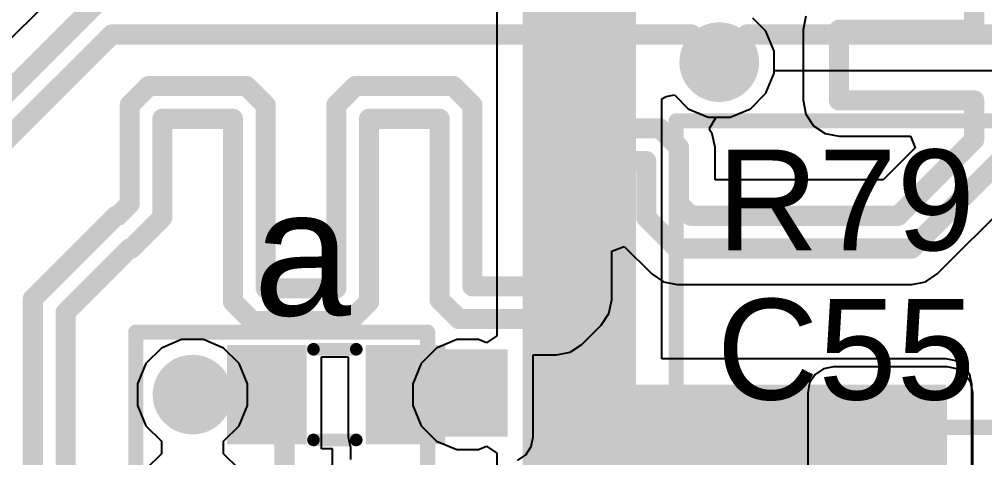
# Model space of a CAD drawing. Header units: millimetres. Extents: x 0 to 5423, y 0 to 5425.
# Drawn here: x 38.87 to 48.6, y 135.2 to 139.62 of the extents above; entities that cross this region are included whole.
import ezdxf

# ---------------------------------------------------------------- set-up
doc = ezdxf.new("R2010")
doc.units = ezdxf.units.MM
for name, color, linetype in [('BottomLayer', 5, 'Continuous'), ('BottomSolder', 6, 'Continuous'), ('TopLayer', 1, 'Continuous'), ('TopOverlay', 2, 'Continuous'), ('TopPaste', 8, 'Continuous'), ('TopSolder', 216, 'Continuous'), ('ViaHoleLayer', 16, 'Continuous')]:
    doc.layers.add(name, color=color, linetype=linetype)
doc.styles.add('Arial', font='', dxfattribs={"height": 0.2})
doc.styles.get('Arial').set_extended_font_data('Arial')

# ---------------------------------------------------------------- blocks, each defined once
blk = doc.blocks.new('IND_0603__1608_M_______74')
at = {"layer": 'TopLayer'}
for points in [[(-1, 0.4), (-0.4, 0.4), (-0.4, -0.4), (-1, -0.4)], [(0.4, 0.4), (1, 0.4), (1, -0.4), (0.4, -0.4)]]:
    blk.add_hatch(color=1, dxfattribs=at).paths.add_polyline_path(points)
at = {"layer": 'TopPaste'}
for points in [[(-1, 0.4), (-0.4, 0.4), (-0.4, -0.4), (-1, -0.4)], [(0.4, 0.4), (1, 0.4), (1, -0.4), (0.4, -0.4)]]:
    blk.add_hatch(color=8, dxfattribs=at).paths.add_polyline_path(points)
at = {"layer": 'TopSolder'}
for points in [[(-1.1016, 0.5016), (-0.2984, 0.5016), (-0.2984, -0.5016), (-1.1016, -0.5016)], [(0.2984, 0.5016), (1.1016, 0.5016), (1.1016, -0.5016), (0.2984, -0.5016)]]:
    blk.add_hatch(color=216, dxfattribs=at).paths.add_polyline_path(points)
at = {"layer": 'TopOverlay', "const_width": 0.127}
for points in [[(0.2286, 0.4572), (-0.2032, 0.4572)], [(0.2286, -0.4572), (-0.2032, -0.4572)]]:
    blk.add_lwpolyline(points, dxfattribs=at)
at = {"layer": 'TopOverlay', "const_width": 0.0635}
for points in [[(-0.2349, 0.4572, 1), (-0.1714, 0.4572, 1)], [(0.1968, 0.4572, 1), (0.2604, 0.4572, 1)], [(-0.2349, -0.4572, 1), (-0.1714, -0.4572, 1)], [(0.1968, -0.4572, 1), (0.2604, -0.4572, 1)]]:
    blk.add_lwpolyline(points, format="xyb", close=True, dxfattribs=at)

msp = doc.modelspace()

# ---------------------------------------------------------------- hatches: boundary and pattern name
at = {"layer": 'BottomLayer'}
for points in [[(45.085, 134.7978), (45.085, 144.3412), (43.942, 144.3412), (43.942, 134.7978)], [(48.2092, 135.9408), (43.942, 135.9408), (43.942, 134.7978), (48.2092, 134.7978)]]:
    msp.add_hatch(color=5, dxfattribs=at).paths.add_polyline_path(points)
h = msp.add_hatch(color=5, dxfattribs=at)
edge = h.paths.add_edge_path()
edge.add_arc((45.9232, 139.192), 0.3, 0, 360)
h = msp.add_hatch(color=5, dxfattribs=at)
edge = h.paths.add_edge_path()
edge.add_arc((40.615, 135.8392), 0.3, 0, 360)
h = msp.add_hatch(color=5, dxfattribs=at)
edge = h.paths.add_edge_path()
edge.add_arc((43.388, 135.8392), 0.3, 0, 360)
h = msp.add_hatch(color=5, dxfattribs=at)
edge = h.paths.add_edge_path()
edge.add_arc((47.6377, 135.3639), 0.3, 0, 360)
at = {"layer": 'BottomSolder'}
h = msp.add_hatch(color=6, dxfattribs=at)
edge = h.paths.add_edge_path()
edge.add_arc((45.9232, 139.192), 0.4016, 0, 360)
h = msp.add_hatch(color=6, dxfattribs=at)
edge = h.paths.add_edge_path()
edge.add_arc((40.615, 135.8392), 0.4016, 0, 360)
h = msp.add_hatch(color=6, dxfattribs=at)
edge = h.paths.add_edge_path()
edge.add_arc((43.388, 135.8392), 0.4016, 0, 360)
h = msp.add_hatch(color=6, dxfattribs=at)
edge = h.paths.add_edge_path()
edge.add_arc((47.6377, 135.3639), 0.4016, 0, 360)
at = {"layer": 'TopLayer'}
h = msp.add_hatch(color=1, dxfattribs=at)
edge = h.paths.add_edge_path()
edge.add_arc((45.9232, 139.192), 0.3, 0, 360)
for points in [[(42.4434, 135.4138), (43.7896, 135.4138), (43.7896, 136.2964), (42.4434, 136.2964)], [(47.0738, 135.8586), (47.0738, 130.2144), (48.2197, 130.2144), (48.2197, 135.8586)]]:
    msp.add_hatch(color=1, dxfattribs=at).paths.add_polyline_path(points)
h = msp.add_hatch(color=1, dxfattribs=at)
edge = h.paths.add_edge_path()
edge.add_arc((40.615, 135.8392), 0.3, 0, 360)
h = msp.add_hatch(color=1, dxfattribs=at)
edge = h.paths.add_edge_path()
edge.add_arc((43.388, 135.8392), 0.3, 0, 360)
h = msp.add_hatch(color=1, dxfattribs=at)
edge = h.paths.add_edge_path()
edge.add_arc((47.6377, 135.3639), 0.3, 0, 360)
at = {"layer": 'TopSolder'}
h = msp.add_hatch(color=216, dxfattribs=at)
edge = h.paths.add_edge_path()
edge.add_arc((45.9232, 139.192), 0.4016, 0, 360)
h = msp.add_hatch(color=216, dxfattribs=at)
edge = h.paths.add_edge_path()
edge.add_arc((40.615, 135.8392), 0.4016, 0, 360)
h = msp.add_hatch(color=216, dxfattribs=at)
edge = h.paths.add_edge_path()
edge.add_arc((43.388, 135.8392), 0.4016, 0, 360)
h = msp.add_hatch(color=216, dxfattribs=at)
edge = h.paths.add_edge_path()
edge.add_arc((47.6377, 135.3639), 0.4016, 0, 360)
at = {"layer": 'ViaHoleLayer'}
h = msp.add_hatch(color=16, dxfattribs=at)
edge = h.paths.add_edge_path()
edge.add_arc((45.9232, 139.192), 0.15, 0, 360)
h = msp.add_hatch(color=16, dxfattribs=at)
edge = h.paths.add_edge_path()
edge.add_arc((40.615, 135.8392), 0.15, 0, 360)
h = msp.add_hatch(color=16, dxfattribs=at)
edge = h.paths.add_edge_path()
edge.add_arc((43.388, 135.8392), 0.15, 0, 360)
h = msp.add_hatch(color=16, dxfattribs=at)
edge = h.paths.add_edge_path()
edge.add_arc((47.6377, 135.3639), 0.15, 0, 360)

# ---------------------------------------------------------------- linework, layer by layer
at = {"layer": 'BottomLayer'}
for p, q in [((43.683, 142.1383), (43.683, 136.431)), ((46.3929, 138.8782), (46.4772, 139.0818)), ((46.4772, 139.0818), (46.4772, 139.1088)), ((46.4772, 139.1088), (54.3683, 139.1088)), ((45.344, 138.8218), (45.3886, 138.8448)), ((45.3886, 138.8448), (45.471, 138.8608)), ((45.471, 138.8608), (45.6094, 138.7224)), ((46.237, 138.7224), (46.3929, 138.8782)), ((45.344, 136.1998), (45.344, 138.8218)), ((45.6094, 138.7224), (45.813, 138.638)), ((46.0334, 138.638), (46.237, 138.7224)), ((45.813, 138.638), (46.0334, 138.638)), ((43.683, 136.431), (43.5774, 136.3604)), ((40.3011, 136.3089), (40.1453, 136.153)), ((40.5048, 136.3932), (40.3011, 136.3089)), ((40.7251, 136.3932), (40.5048, 136.3932)), ((40.9288, 136.3089), (40.7251, 136.3932)), ((41.0846, 136.153), (40.9288, 136.3089)), ((43.0742, 136.3089), (42.9184, 136.153)), ((43.2778, 136.3932), (43.0742, 136.3089)), ((43.4982, 136.3932), (43.2778, 136.3932)), ((43.5774, 136.3604), (43.4982, 136.3932)), ((40.1453, 136.153), (40.061, 135.9494)), ((41.1689, 135.9494), (41.0846, 136.153)), ((42.9184, 136.153), (42.834, 135.9494)), ((48.2092, 136.1998), (45.344, 136.1998)), ((48.3083, 136.1801), (48.2092, 136.1998)), ((48.3923, 136.1239), (48.3083, 136.1801)), ((48.4485, 136.0399), (48.3923, 136.1239)), ((48.4682, 135.9408), (48.4485, 136.0399)), ((40.061, 135.9494), (40.061, 135.729)), ((41.1689, 135.729), (41.1689, 135.9494)), ((42.834, 135.9494), (42.834, 135.729)), ((48.4682, 134.7978), (48.4682, 135.9408)), ((40.061, 135.729), (40.1453, 135.5254)), ((41.0846, 135.5254), (41.1689, 135.729)), ((42.834, 135.729), (42.9184, 135.5254)), ((40.1453, 135.5254), (40.3011, 135.3696)), ((40.9288, 135.3696), (41.0846, 135.5254)), ((42.9184, 135.5254), (43.0742, 135.3696)), ((40.3011, 135.3696), (40.3017, 135.3693)), ((40.3017, 135.3693), (40.3017, 135.2423)), ((40.9282, 135.3693), (40.9288, 135.3696)), ((40.9282, 135.2423), (40.9282, 135.3693)), ((43.0742, 135.3696), (43.2778, 135.2852)), ((40.3011, 135.2421), (40.1453, 135.0862)), ((40.3017, 135.2423), (40.3011, 135.2421)), ((40.9288, 135.2421), (40.9282, 135.2423)), ((41.0846, 135.0862), (40.9288, 135.2421)), ((43.2778, 135.2852), (43.4982, 135.2852)), ((43.4982, 135.2852), (43.5774, 135.318)), ((43.5774, 135.318), (43.683, 135.2475)), ((43.683, 135.2475), (43.683, 134.7978))]:
    msp.add_line(p, q, dxfattribs=at)
at = {"layer": 'BottomLayer', "const_width": 0.2032}
for points in [[(45.9232, 139.192), (46.2026, 139.4714)], [(46.2026, 139.4714), (54.3683, 139.4714)]]:
    msp.add_lwpolyline(points, dxfattribs=at)
at = {"layer": 'BottomLayer', "const_width": 0.1016}
for points in [[(46.1518, 139.4714, 1), (46.2534, 139.4714, 1)], [(46.1518, 139.4714, 1), (46.2534, 139.4714, 1)], [(45.8724, 139.192, 1), (45.974, 139.192, 1)]]:
    msp.add_lwpolyline(points, format="xyb", close=True, dxfattribs=at)
at = {"layer": 'TopLayer'}
for p, q in [((39.4087, 140.058), (37.8944, 138.5438)), ((46.3929, 139.5058), (46.2622, 139.6365)), ((46.7959, 139.6572), (46.7683, 139.5184)), ((46.4772, 139.3022), (46.3929, 139.5058)), ((46.7683, 139.5184), (46.7683, 138.8072)), ((46.4772, 139.0818), (46.4772, 139.3022)), ((46.3929, 138.8782), (46.4772, 139.0818)), ((46.237, 138.7224), (46.3929, 138.8782)), ((46.7683, 138.8072), (46.7959, 138.6685)), ((46.0334, 138.638), (46.237, 138.7224)), ((46.7959, 138.6685), (46.8744, 138.5508)), ((45.8294, 138.5298), (45.8934, 138.638)), ((45.8934, 138.638), (46.0334, 138.638)), ((46.8744, 138.5508), (46.9921, 138.4722)), ((45.8255, 138.511), (45.8294, 138.5298)), ((45.8532, 138.4697), (45.8255, 138.511)), ((45.8808, 138.3309), (45.8532, 138.4697)), ((46.9921, 138.4722), (47.1308, 138.4446)), ((47.1308, 138.4446), (47.85, 138.4446)), ((47.85, 138.4446), (47.8986, 138.3273)), ((45.8808, 138.0052), (45.8808, 138.3309)), ((45.8808, 138.3309), (45.8808, 138.3309)), ((47.8986, 138.3273), (47.5764, 138.0052)), ((47.5764, 138.0052), (45.8808, 138.0052)), ((48.1198, 137.056), (49.0794, 138.0157)), ((44.8394, 137.2846), (44.9664, 137.3338)), ((44.8394, 136.7947), (44.8394, 137.2846)), ((44.9664, 137.3338), (45.2441, 137.056)), ((45.2441, 137.056), (45.2441, 137.056)), ((45.2441, 137.056), (45.3617, 136.9774)), ((48.0021, 136.9774), (48.1198, 137.056)), ((45.3617, 136.9774), (45.5005, 136.9498)), ((45.5005, 136.9498), (45.5005, 136.9498)), ((45.5005, 136.9498), (47.8634, 136.9498)), ((47.8634, 136.9498), (48.0021, 136.9774)), ((47.8634, 136.9498), (47.8634, 136.9498)), ((44.8118, 136.6559), (44.8394, 136.7946)), ((44.8394, 136.7946), (44.8394, 136.7947)), ((44.7332, 136.5383), (44.8118, 136.6559)), ((44.5397, 136.3448), (44.7332, 136.5383)), ((44.7332, 136.5383), (44.7332, 136.5383)), ((44.4221, 136.2662), (44.5397, 136.3448)), ((41.9164, 135.2931), (41.9164, 136.2188)), ((41.9164, 136.2188), (42.1844, 136.2188)), ((42.1844, 136.2188), (42.1844, 135.4138)), ((44.0486, 135.4138), (44.0486, 136.2386)), ((44.0486, 136.2386), (44.2834, 136.2386)), ((44.2834, 136.2386), (44.4221, 136.2662)), ((44.2834, 136.2386), (44.2834, 136.2386)), ((47.0738, 136.1176), (46.9747, 136.0978)), ((48.2197, 136.1176), (47.0738, 136.1176)), ((48.3188, 136.0978), (48.2197, 136.1176)), ((46.8907, 136.0417), (46.8346, 135.9577)), ((46.9747, 136.0978), (46.8907, 136.0417)), ((48.4028, 136.0417), (48.3188, 136.0978)), ((48.4589, 135.9577), (48.4028, 136.0417)), ((46.8346, 135.9577), (46.8149, 135.8586)), ((48.4786, 135.8586), (48.4589, 135.9577)), ((46.8149, 135.8586), (46.8149, 130.7477)), ((48.4786, 131.3907), (48.4786, 135.8586)), ((42.1844, 135.4138), (42.2041, 135.3147)), ((44.0289, 135.3147), (44.0486, 135.4138)), ((42.0243, 135.2931), (41.9164, 135.2931)), ((42.0243, 134.4396), (42.0243, 135.2931)), ((42.2041, 135.3147), (42.2084, 135.3083)), ((42.2084, 135.3083), (42.2084, 135.1852)), ((43.9727, 135.2307), (44.0289, 135.3147)), ((43.8887, 135.1745), (43.9727, 135.2307))]:
    msp.add_line(p, q, dxfattribs=at)
for points, const_width in [([(48.4928, 139.5184), (48.4928, 139.8838)], 0.2032), ([(38.1508, 138.2874), (39.665, 139.8016)], 0.2032), ([(47.1308, 139.5184), (48.4928, 139.5184)], 0.2032), ([(47.1308, 138.8072), (47.1308, 139.5184)], 0.2032), ([(38.481, 138.1506), (39.8018, 139.4714)], 0.2032), ([(39.8018, 139.4714), (45.6438, 139.4714)], 0.2032), ([(45.6438, 139.4714), (45.9232, 139.192)], 0.2032), ([(39.981, 138.7574), (40.1744, 138.9508)], 0.2032), ([(40.1744, 138.9508), (41.1592, 138.9508)], 0.2032), ([(41.1592, 138.9508), (41.3526, 138.7574)], 0.2032), ([(42.0638, 138.7574), (42.2572, 138.9508)], 0.2032), ([(42.2572, 138.9508), (43.242, 138.9508)], 0.2032), ([(43.242, 138.9508), (43.4354, 138.7574)], 0.2032), ([(39.981, 137.7616), (39.981, 138.7574)], 0.2032), ([(41.3526, 136.9115), (41.3526, 138.7574)], 0.2032), ([(42.0638, 136.9115), (42.0638, 138.7574)], 0.2032), ([(43.4354, 136.9314), (43.4354, 138.7574)], 0.2032), ([(47.1308, 138.8072), (48.4928, 138.8072)], 0.2032), ([(48.4928, 138.7056), (48.4928, 138.8072)], 0.2032), ([(48.4928, 138.4088), (48.4928, 138.7056)], 0.2032), ([(40.3112, 138.6206), (41.0224, 138.6206)], 0.2032), ([(40.3112, 137.6249), (40.3112, 138.6206)], 0.2032), ([(41.0224, 136.7748), (41.0224, 138.6206)], 0.2032), ([(42.394, 138.6206), (43.1052, 138.6206)], 0.2032), ([(42.394, 136.7748), (42.394, 138.6206)], 0.2032), ([(43.1052, 136.7946), (43.1052, 138.6206)], 0.2032), ([(44.1466, 138.3309), (44.34, 138.5244)], 0.2032), ([(44.34, 138.5244), (45.3248, 138.5244)], 0.2032), ([(45.3248, 138.5244), (45.5182, 138.3309)], 0.2032), ([(47.7266, 137.6426), (48.4928, 138.4088)], 0.2032), ([(44.1466, 136.9314), (44.1466, 138.3309)], 0.2032), ([(45.5182, 137.7616), (45.5182, 138.3309)], 0.2032), ([(47.8634, 137.3124), (48.823, 138.272)], 0.2032), ([(44.4768, 138.1942), (45.188, 138.1942)], 0.2032), ([(44.4768, 136.7946), (44.4768, 138.1942)], 0.2032), ([(45.188, 137.6249), (45.188, 138.1942)], 0.2032), ([(39.862, 137.6426), (39.981, 137.7616)], 0.2032), ([(45.5182, 137.7616), (45.6372, 137.6426)], 0.2032), ([(39.6636, 137.4634), (39.8428, 137.6426)], 0.2032), ([(39.8428, 137.6426), (39.862, 137.6426)], 0.2032), ([(39.9987, 137.3124), (40.3112, 137.6249)], 0.2032), ([(45.188, 137.6249), (45.5005, 137.3124)], 0.2032), ([(45.6372, 137.6426), (46.5908, 137.6426)], 0.2032), ([(46.5908, 137.6426), (47.7266, 137.6426)], 0.2032), ([(39.0062, 136.806), (39.6636, 137.4634)], 0.2032), ([(39.6636, 137.4634), (39.6636, 137.4634)], 0.2032), ([(39.6636, 136.9964), (39.9796, 137.3124)], 0.2032), ([(39.9796, 137.3124), (39.9987, 137.3124)], 0.2032), ([(45.5005, 137.3124), (46.5908, 137.3124)], 0.2032), ([(46.5908, 137.3124), (47.8634, 137.3124)], 0.2032), ([(39.3364, 136.6692), (39.6636, 136.9964)], 0.2032), ([(41.3526, 136.9115), (42.0638, 136.9115)], 0.2032), ([(43.4354, 136.9314), (44.1466, 136.9314)], 0.2032), ([(39.0062, 131.5708), (39.0062, 136.806)], 0.2032), ([(43.1052, 136.7946), (43.2986, 136.6012)], 0.2032), ([(44.2834, 136.6012), (44.4768, 136.7946)], 0.2032), ([(41.0224, 136.7748), (41.2158, 136.5813)], 0.2032), ([(42.2006, 136.5813), (42.394, 136.7748)], 0.2032), ([(39.3364, 131.7076), (39.3364, 136.6692)], 0.2032), ([(43.2986, 136.6012), (44.2834, 136.6012)], 0.2032), ([(41.2158, 136.5813), (42.2006, 136.5813)], 0.2032), ([(43.388, 135.8392), (43.434, 135.8392)], 0.635), ([(42.743, 135.8586), (42.7624, 135.8392)], 0.508), ([(40.615, 135.8392), (41.3624, 135.8392)], 0.2032), ([(41.3624, 135.8392), (41.5417, 135.6599)], 0.2032), ([(41.5417, 134.8594), (41.5417, 135.6599)], 0.2032)]:
    msp.add_lwpolyline(points, dxfattribs=dict(at, const_width=const_width))
for points, const_width in [([(47.08, 139.5184, 1), (47.1816, 139.5184, 1)], 0.1016), ([(47.08, 139.5184, 1), (47.1816, 139.5184, 1)], 0.1016), ([(48.442, 139.5184, 1), (48.5436, 139.5184, 1)], 0.1016), ([(48.442, 139.5184, 1), (48.5436, 139.5184, 1)], 0.1016), ([(39.751, 139.4714, 1), (39.8526, 139.4714, 1)], 0.1016), ([(39.751, 139.4714, 1), (39.8526, 139.4714, 1)], 0.1016), ([(45.593, 139.4714, 1), (45.6946, 139.4714, 1)], 0.1016), ([(45.593, 139.4714, 1), (45.6946, 139.4714, 1)], 0.1016), ([(45.8724, 139.192, 1), (45.974, 139.192, 1)], 0.1016), ([(40.1236, 138.9508, 1), (40.2252, 138.9508, 1)], 0.1016), ([(40.1236, 138.9508, 1), (40.2252, 138.9508, 1)], 0.1016), ([(41.1084, 138.9508, 1), (41.21, 138.9508, 1)], 0.1016), ([(41.1084, 138.9508, 1), (41.21, 138.9508, 1)], 0.1016), ([(42.2064, 138.9508, 1), (42.308, 138.9508, 1)], 0.1016), ([(42.2064, 138.9508, 1), (42.308, 138.9508, 1)], 0.1016), ([(43.1912, 138.9508, 1), (43.2928, 138.9508, 1)], 0.1016), ([(43.1912, 138.9508, 1), (43.2928, 138.9508, 1)], 0.1016), ([(39.9302, 138.7574, 1), (40.0318, 138.7574, 1)], 0.1016), ([(39.9302, 138.7574, 1), (40.0318, 138.7574, 1)], 0.1016), ([(41.3018, 138.7574, 1), (41.4034, 138.7574, 1)], 0.1016), ([(41.3018, 138.7574, 1), (41.4034, 138.7574, 1)], 0.1016), ([(42.013, 138.7574, 1), (42.1146, 138.7574, 1)], 0.1016), ([(42.013, 138.7574, 1), (42.1146, 138.7574, 1)], 0.1016), ([(43.3846, 138.7574, 1), (43.4862, 138.7574, 1)], 0.1016), ([(43.3846, 138.7574, 1), (43.4862, 138.7574, 1)], 0.1016), ([(47.08, 138.8072, 1), (47.1816, 138.8072, 1)], 0.1016), ([(47.08, 138.8072, 1), (47.1816, 138.8072, 1)], 0.1016), ([(48.442, 138.8072, 1), (48.5436, 138.8072, 1)], 0.1016), ([(48.442, 138.8072, 1), (48.5436, 138.8072, 1)], 0.1016), ([(48.442, 138.7056, 1), (48.5436, 138.7056, 1)], 0.1016), ([(48.442, 138.7056, 1), (48.5436, 138.7056, 1)], 0.1016), ([(40.2604, 138.6206, 1), (40.362, 138.6206, 1)], 0.1016), ([(40.2604, 138.6206, 1), (40.362, 138.6206, 1)], 0.1016), ([(40.9716, 138.6206, 1), (41.0732, 138.6206, 1)], 0.1016), ([(40.9716, 138.6206, 1), (41.0732, 138.6206, 1)], 0.1016), ([(42.3432, 138.6206, 1), (42.4448, 138.6206, 1)], 0.1016), ([(42.3432, 138.6206, 1), (42.4448, 138.6206, 1)], 0.1016), ([(43.0544, 138.6206, 1), (43.156, 138.6206, 1)], 0.1016), ([(43.0544, 138.6206, 1), (43.156, 138.6206, 1)], 0.1016), ([(44.2892, 138.5244, 1), (44.3908, 138.5244, 1)], 0.1016), ([(44.2892, 138.5244, 1), (44.3908, 138.5244, 1)], 0.1016), ([(45.274, 138.5244, 1), (45.3756, 138.5244, 1)], 0.1016), ([(45.274, 138.5244, 1), (45.3756, 138.5244, 1)], 0.1016), ([(48.442, 138.4088, 1), (48.5436, 138.4088, 1)], 0.1016), ([(48.442, 138.4088, 1), (48.5436, 138.4088, 1)], 0.1016), ([(44.0958, 138.3309, 1), (44.1974, 138.3309, 1)], 0.1016), ([(44.0958, 138.3309, 1), (44.1974, 138.3309, 1)], 0.1016), ([(45.4674, 138.3309, 1), (45.569, 138.3309, 1)], 0.1016), ([(45.4674, 138.3309, 1), (45.569, 138.3309, 1)], 0.1016), ([(44.426, 138.1942, 1), (44.5276, 138.1942, 1)], 0.1016), ([(44.426, 138.1942, 1), (44.5276, 138.1942, 1)], 0.1016), ([(45.1372, 138.1942, 1), (45.2388, 138.1942, 1)], 0.1016), ([(45.1372, 138.1942, 1), (45.2388, 138.1942, 1)], 0.1016), ([(39.9302, 137.7616, 1), (40.0318, 137.7616, 1)], 0.1016), ([(39.9302, 137.7616, 1), (40.0318, 137.7616, 1)], 0.1016), ([(45.4674, 137.7616, 1), (45.569, 137.7616, 1)], 0.1016), ([(45.4674, 137.7616, 1), (45.569, 137.7616, 1)], 0.1016), ([(39.792, 137.6426, 1), (39.8936, 137.6426, 1)], 0.1016), ([(39.792, 137.6426, 1), (39.8936, 137.6426, 1)], 0.1016), ([(39.8112, 137.6426, 1), (39.9128, 137.6426, 1)], 0.1016), ([(39.8112, 137.6426, 1), (39.9128, 137.6426, 1)], 0.1016), ([(40.2604, 137.6249, 1), (40.362, 137.6249, 1)], 0.1016), ([(40.2604, 137.6249, 1), (40.362, 137.6249, 1)], 0.1016), ([(45.1372, 137.6249, 1), (45.2388, 137.6249, 1)], 0.1016), ([(45.1372, 137.6249, 1), (45.2388, 137.6249, 1)], 0.1016), ([(45.5864, 137.6426, 1), (45.688, 137.6426, 1)], 0.1016), ([(45.5864, 137.6426, 1), (45.688, 137.6426, 1)], 0.1016), ([(46.54, 137.6426, 1), (46.6416, 137.6426, 1)], 0.1016), ([(46.54, 137.6426, 1), (46.6416, 137.6426, 1)], 0.1016), ([(47.6758, 137.6426, 1), (47.7774, 137.6426, 1)], 0.1016), ([(47.6758, 137.6426, 1), (47.7774, 137.6426, 1)], 0.1016), ([(39.6128, 137.4634, 1), (39.7144, 137.4634, 1)], 0.1016), ([(39.6128, 137.4634, 1), (39.7144, 137.4634, 1)], 0.1016), ([(39.6128, 137.4634, 1), (39.7144, 137.4634, 1)], 0.1016), ([(39.6128, 137.4634, 1), (39.7144, 137.4634, 1)], 0.1016), ([(39.9288, 137.3124, 1), (40.0304, 137.3124, 1)], 0.1016), ([(39.9288, 137.3124, 1), (40.0304, 137.3124, 1)], 0.1016), ([(39.9479, 137.3124, 1), (40.0495, 137.3124, 1)], 0.1016), ([(39.9479, 137.3124, 1), (40.0495, 137.3124, 1)], 0.1016), ([(45.4497, 137.3124, 1), (45.5513, 137.3124, 1)], 0.1016), ([(45.4497, 137.3124, 1), (45.5513, 137.3124, 1)], 0.1016), ([(46.54, 137.3124, 1), (46.6416, 137.3124, 1)], 0.1016), ([(46.54, 137.3124, 1), (46.6416, 137.3124, 1)], 0.1016), ([(47.8126, 137.3124, 1), (47.9142, 137.3124, 1)], 0.1016), ([(47.8126, 137.3124, 1), (47.9142, 137.3124, 1)], 0.1016), ([(39.6128, 136.9964, 1), (39.7144, 136.9964, 1)], 0.1016), ([(39.6128, 136.9964, 1), (39.7144, 136.9964, 1)], 0.1016), ([(41.3018, 136.9115, 1), (41.4034, 136.9115, 1)], 0.1016), ([(41.3018, 136.9115, 1), (41.4034, 136.9115, 1)], 0.1016), ([(42.013, 136.9115, 1), (42.1146, 136.9115, 1)], 0.1016), ([(42.013, 136.9115, 1), (42.1146, 136.9115, 1)], 0.1016), ([(43.3846, 136.9314, 1), (43.4862, 136.9314, 1)], 0.1016), ([(43.3846, 136.9314, 1), (43.4862, 136.9314, 1)], 0.1016), ([(44.0958, 136.9314, 1), (44.1974, 136.9314, 1)], 0.1016), ([(44.0958, 136.9314, 1), (44.1974, 136.9314, 1)], 0.1016), ([(38.9554, 136.806, 1), (39.057, 136.806, 1)], 0.1016), ([(38.9554, 136.806, 1), (39.057, 136.806, 1)], 0.1016), ([(43.0544, 136.7946, 1), (43.156, 136.7946, 1)], 0.1016), ([(43.0544, 136.7946, 1), (43.156, 136.7946, 1)], 0.1016), ([(44.426, 136.7946, 1), (44.5276, 136.7946, 1)], 0.1016), ([(44.426, 136.7946, 1), (44.5276, 136.7946, 1)], 0.1016), ([(40.9716, 136.7748, 1), (41.0732, 136.7748, 1)], 0.1016), ([(40.9716, 136.7748, 1), (41.0732, 136.7748, 1)], 0.1016), ([(42.3432, 136.7748, 1), (42.4448, 136.7748, 1)], 0.1016), ([(42.3432, 136.7748, 1), (42.4448, 136.7748, 1)], 0.1016), ([(39.2856, 136.6692, 1), (39.3872, 136.6692, 1)], 0.1016), ([(39.2856, 136.6692, 1), (39.3872, 136.6692, 1)], 0.1016), ([(43.2478, 136.6012, 1), (43.3494, 136.6012, 1)], 0.1016), ([(43.2478, 136.6012, 1), (43.3494, 136.6012, 1)], 0.1016), ([(44.2326, 136.6012, 1), (44.3342, 136.6012, 1)], 0.1016), ([(44.2326, 136.6012, 1), (44.3342, 136.6012, 1)], 0.1016), ([(41.165, 136.5813, 1), (41.2666, 136.5813, 1)], 0.1016), ([(41.165, 136.5813, 1), (41.2666, 136.5813, 1)], 0.1016), ([(42.1498, 136.5813, 1), (42.2514, 136.5813, 1)], 0.1016), ([(42.1498, 136.5813, 1), (42.2514, 136.5813, 1)], 0.1016), ([(43.2293, 135.8392, 1), (43.5468, 135.8392, 1)], 0.3175), ([(43.2753, 135.8392, 1), (43.5928, 135.8392, 1)], 0.3175), ([(42.616, 135.8586, 1), (42.87, 135.8586, 1)], 0.254), ([(42.6354, 135.8392, 1), (42.8894, 135.8392, 1)], 0.254), ([(40.5642, 135.8392, 1), (40.6658, 135.8392, 1)], 0.1016), ([(41.3116, 135.8392, 1), (41.4132, 135.8392, 1)], 0.1016), ([(41.3116, 135.8392, 1), (41.4132, 135.8392, 1)], 0.1016), ([(41.4909, 135.6599, 1), (41.5925, 135.6599, 1)], 0.1016), ([(41.4909, 135.6599, 1), (41.5925, 135.6599, 1)], 0.1016)]:
    msp.add_lwpolyline(points, format="xyb", close=True, dxfattribs=dict(at, const_width=const_width))
at = {"layer": 'TopOverlay', "const_width": 0.1524}
for points in [[(45.4888, 138.5999), (61.7982, 138.5999)], [(45.4888, 135.509), (45.4888, 138.5999)], [(40.0427, 136.469), (42.9852, 136.469)], [(40.0427, 131.0334), (40.0427, 136.469)], [(42.9852, 131.0334), (42.9852, 136.469)], [(45.4888, 135.509), (51.8642, 135.509)]]:
    msp.add_lwpolyline(points, dxfattribs=at)
at = {"layer": 'TopOverlay', "const_width": 0.0762}
for points in [[(45.4507, 138.5999, 1), (45.5269, 138.5999, 1)], [(45.4507, 138.5999, 1), (45.5269, 138.5999, 1)], [(40.0046, 136.469, 1), (40.0808, 136.469, 1)], [(40.0046, 136.469, 1), (40.0808, 136.469, 1)], [(42.9471, 136.469, 1), (43.0233, 136.469, 1)], [(42.9471, 136.469, 1), (43.0233, 136.469, 1)], [(45.4507, 135.509, 1), (45.5269, 135.509, 1)], [(45.4507, 135.509, 1), (45.5269, 135.509, 1)]]:
    msp.add_lwpolyline(points, format="xyb", close=True, dxfattribs=at)

# ---------------------------------------------------------------- block references
at = {"rotation": 180}
msp.add_blockref('IND_0603__1608_M_______74', (42.0624, 135.8392), dxfattribs=at)

# ---------------------------------------------------------------- texts
at = {"layer": 'TopOverlay', "style": 'Arial'}
for s, height, p in [('R79', 1.016, (45.898, 137.2945)), ('a', 1.27, (41.2272, 136.6376)), ('C55', 1.016, (45.898, 135.7886))]:
    msp.add_text(s, height=height, dxfattribs=at).set_placement(p)

doc.saveas('drawing.dxf')
